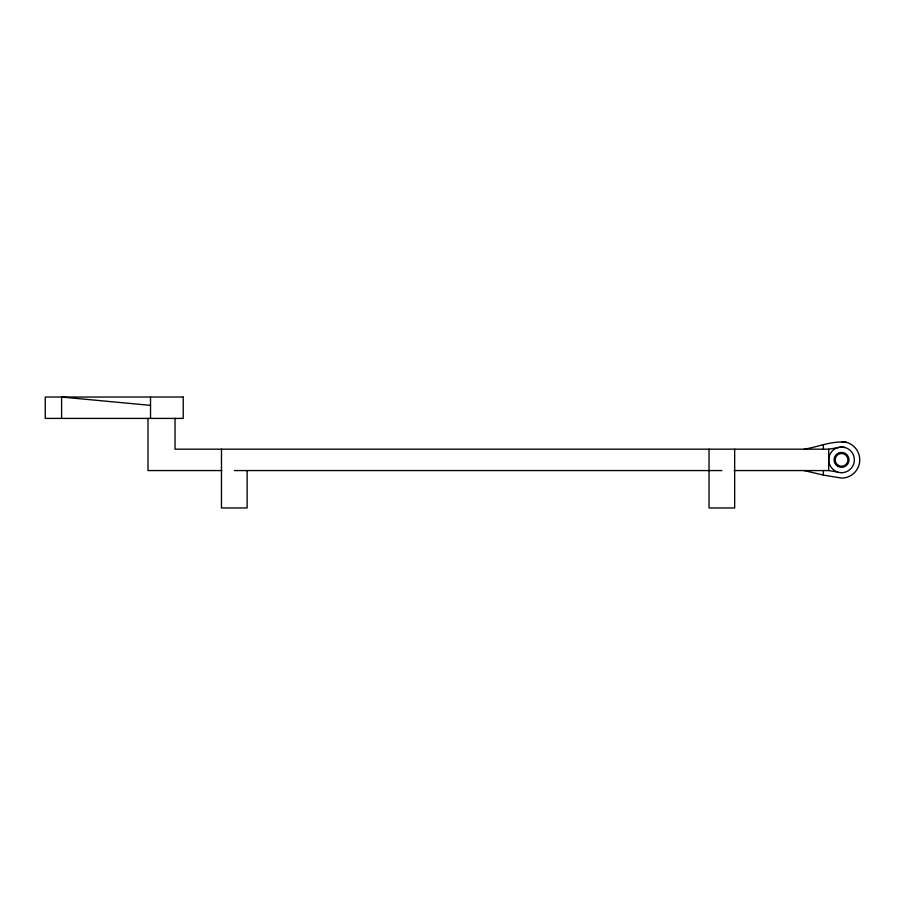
<?xml version="1.0" encoding="UTF-8"?>
<svg xmlns="http://www.w3.org/2000/svg" width="905" height="905" viewBox="0 0 905 905"><rect width="100%" height="100%" fill="white"/><g stroke="black" fill="none" stroke-linecap="round" stroke-linejoin="round"><path stroke-width="1.36" d="M804.126 449.185C818.03 446.98 832.023 440.599 846.254 442.285M175.038 418.404L175.038 449.185L828.708 449.185L841.537 447.047L844.851 447.489M221.917 470.566L148.001 470.566L148.001 418.404M234.305 470.566L721.839 470.566M734.226 470.566L828.708 470.566L837.747 472.071M150.524 405.361L61.597 397.035L61.597 418.404M804.126 470.566L823.369 475.091L841.537 478.089A18.213 18.213 0 0 0 859.75 459.876A18.213 18.213 0 0 0 841.537 441.663M828.708 449.185L828.708 470.566M823.369 444.717L823.369 449.185M823.369 470.566L823.369 475.091M734.668 449.185L734.668 507.965L709.022 507.965L709.022 449.185M247.122 470.566L247.122 507.965L221.476 507.965L221.476 449.185M150.524 397.035L150.524 418.404M183.217 397.035L45.25 397.035L45.25 418.404L183.217 418.404L183.217 397.035M841.537 472.693C834.67 472.738 828.663 466.742 828.708 459.876A12.828 12.828 0 0 1 841.537 447.047A12.828 12.828 0 0 1 854.365 459.876A12.828 12.828 0 0 1 841.537 472.693M838.335 465.43A6.414 6.414 0 0 0 847.951 459.876A6.414 6.414 0 0 0 838.335 454.321A6.414 6.414 0 0 0 838.335 465.43M837.792 466.358A7.478 7.478 0 0 0 849.014 459.876A7.478 7.478 0 0 0 837.792 453.394A7.478 7.478 0 0 0 837.792 466.358"/></g></svg>
